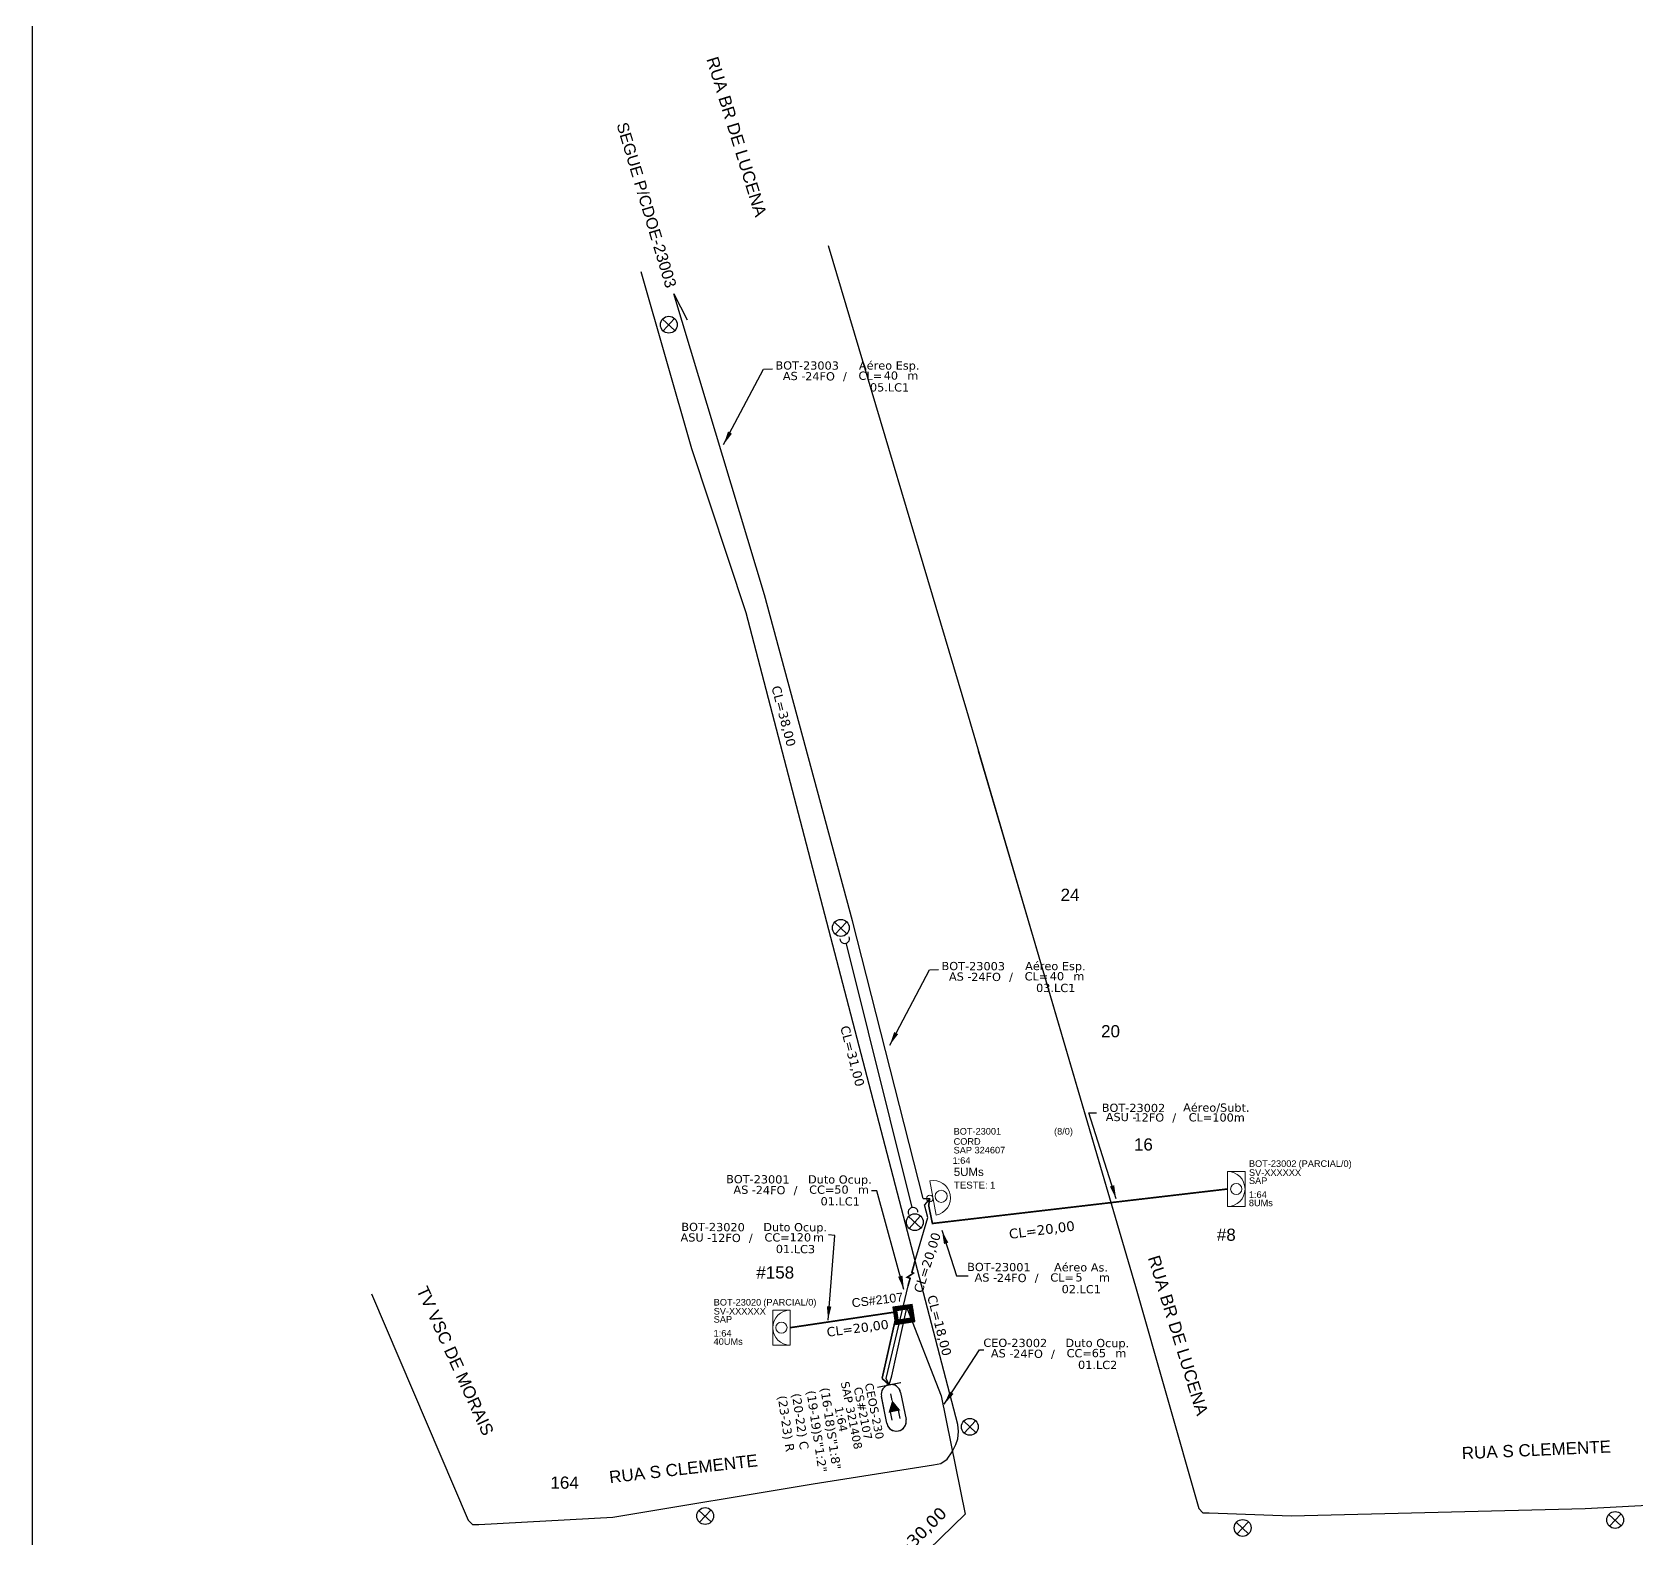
# Model space of a CAD drawing. Header units: metres. Extents: x -553 to 1164, y 1114 to 1708.
# Drawn here: x -553 to -318.8, y 1348.8 to 1568.6 of the extents above; entities that cross this region are included whole.
import ezdxf
from ezdxf.enums import TextEntityAlignment as Align

# ---------------------------------------------------------------- set-up
doc = ezdxf.new("R2010")
doc.units = ezdxf.units.M
for name, color, linetype in [('10.1-Caixas Subterrâneas', 5, 'Continuous'), ('20.4-CEOS', 1, 'Continuous'), ('Ancoragem Fachada', 7, 'Continuous'), ('CAP a instalar', 1, 'Continuous'), ('celulas gpon', 7, 'Continuous'), ('label_cabos', 7, 'Continuous'), ('locais', 7, 'Continuous'), ('Numeração Texto', 34, 'Continuous'), ('QUADRA', 7, 'Continuous'), ('Subida Lateral', 5, 'Continuous')]:
    doc.layers.add(name, color=color, linetype=linetype)
for name, color, linetype, lineweight in [("20.0-LEGENDA DOS CDO'S", 1, 'Continuous', 0), ('20.1-CDO_INTERIOR', 1, 'Continuous', 0), ('20.2-CDO_POSTE', 1, 'Continuous', 5), ('20.6-CORDOALHA_SUPORTE', 7, 'Continuous', 25), ('Segmento Logradouro Texto', 238, 'Continuous', 0)]:
    doc.layers.add(name, color=color, linetype=linetype, lineweight=lineweight)
doc.styles.add('ARIAL', font='arial.ttf')
doc.styles.add('DIGICADE', font='arial.ttf')
doc.styles.add('ROMANS', font='arial.ttf')
doc.styles.add('siredit', font='verdana.ttf')
doc.linetypes.add('FENCELINE1', pattern='A,0.25,-0.1,[133,ltypeshp.shx,S=0.1,R=0,X=-0.1,Y=0],-0.1,1', length=1.45)
doc.dimstyles.new('CC', dxfattribs={"dimtxt": 1, "dimasz": 2, "dimexe": 0.18, "dimexo": 0.0625, "dimgap": 0.09, "dimtad": 0, "dimdec": 0, "dimrnd": 1, "dimzin": 0, "dimdsep": 46, "dimtxsty": 'siredit', "dimblk": 'NONE', "dimcen": 0, "dimse1": 1, "dimse2": 1, "dimsd1": 1, "dimsd2": 1, "dimclrt": 7, "dimadec": 0, "dimazin": 0, "dimtfac": 1, "dimtdec": 0, "dimtofl": 0, "dimtmove": 0, "dimatfit": 3, "dimfxl": 1, "dimtolj": 1, "dimtzin": 0, "dimarcsym": 0})

# ---------------------------------------------------------------- blocks, each defined once
blk = doc.blocks.new('POLE_POLE')
at = {"color": 1}
for p, q in [((-0.0000033, 0.0000125), (0.0000083, 0.0000017)), ((0.0000079, 0.0000128), (-0.0000029, 0.0000013))]:
    blk.add_line(p, q, dxfattribs=at)
blk.add_circle((0.0000026, 0.0000072), 0.00000805, dxfattribs=at)
blk = doc.blocks.new('*U66')
at = {"color": 0}
blk.add_line((2.14, -0.58), (-2.1, -0.68), dxfattribs=at)
for centre, radius in [((0, 0.38), 0.733), ((0.03, -1.03), 0.393)]:
    blk.add_circle(centre, radius, dxfattribs=at)
blk.add_arc((0.02, -0.63), 2.12, 1.3782, 181.3782, dxfattribs=at)
blk = doc.blocks.new('Inst CDOE-8 CAIXA DIST OPT CDOE 48F_8D C_SPL OPTAP')
at = {"layer": "20.0-LEGENDA DOS CDO'S", "color": 0, "style": 'ARIAL'}
for tag, p, height in [('FID', (0.12, 5.25), 0.8), ('CORDOALHA', (0.12, 4.02), 0.8), ('1:XX', (-0.01, 1.7), 0.8), ('SAP', (0.12, 2.96), 0.8), ('UMS', (0.14, 0.22), 1)]:
    blk.add_attdef(tag, p, '', height=height, rotation=0.118, dxfattribs=at)
at = {"layer": "20.0-LEGENDA DOS CDO'S", "color": 0}
for tag, p, style, flags in [('ID_ATIVIDADE', (0.12, 6.47), 'ARIAL', 3), ('FATOR', (7.92, 6.47), 'ARIAL', 1), ('QTDE', (0.23, -0.97), 'DIGICADE', 3)]:
    blk.add_attdef(tag, p, '', height=0.8, rotation=0.118, dxfattribs=dict(at, style=style, flags=flags))
at = {"layer": "20.0-LEGENDA DOS CDO'S", "color": 0, "style": 'ARIAL'}
blk.add_attdef('FIBRAS_UTILIZADAS', text='', height=0.8, rotation=0.118, dxfattribs=at).set_placement((13.48, 5.26), align=Align.CENTER)
blk = doc.blocks.new('Teste  FTTH')
at = {"color": 0, "lineweight": 0, "style": 'ROMANS'}
for tag, p in [('TESTE', (-2.3, -0.29)), ('QTDE', (0.21, -0.29))]:
    blk.add_attdef(tag, p, '', height=0.48, dxfattribs=at)
for tag, p, flags in [('FID', (-2.23, -1.25), 1), ('FATOR', (-2.23, -2.03), 3), ('ID_ATIVIDADE', (-2.23, -2.72), 3)]:
    blk.add_attdef(tag, p, '', height=0.48, dxfattribs=dict(at, flags=flags))
blk = doc.blocks.new('*X12')
at = {"color": 0, "linetype": 'Continuous'}
for p, q in [((-1.25, 0.34099), (-0.49099, 1.1)), ((-1.25, 0.517767), (-0.667767, 1.1)), ((-1.25, 0.694544), (-0.844544, 1.1)), ((-1.25, 0.87132), (-1.02132, 1.1)), ((-1.25, 1.048097), (-1.198097, 1.1)), ((-1.25, 0.164214), (-0.8035, 0.610714)), ((-1.25, -0.012563), (-0.8035, 0.433937)), ((-1.25, -0.18934), (-0.8035, 0.25716)), ((-1.25, -0.366117), (-0.8035, 0.080383)), ((-0.789214, 0.625), (-0.314214, 1.1)), ((-0.612437, 0.625), (-0.137437, 1.1)), ((-0.43566, 0.625), (0.03934, 1.1)), ((-0.258883, 0.625), (0.216117, 1.1)), ((-0.082107, 0.625), (0.392893, 1.1)), ((0.09467, 0.625), (0.56967, 1.1)), ((0.271447, 0.625), (0.746447, 1.1)), ((0.448223, 0.625), (0.923223, 1.1)), ((0.625, 0.625), (1.1, 1.1)), ((0.801777, 0.625), (1.25, 1.073223)), ((0.8035, 0.449947), (1.25, 0.896447)), ((0.8035, 0.27317), (1.25, 0.71967)), ((0.8035, 0.096393), (1.25, 0.542893)), ((0.8035, -0.080383), (1.25, 0.366117)), ((0.8035, -0.25716), (1.25, 0.18934)), ((0.8035, -0.433937), (1.25, 0.012563)), ((-1.25, -0.542893), (-0.8035, -0.096393)), ((-1.25, -0.71967), (-0.8035, -0.27317)), ((-1.25, -0.896447), (-0.8035, -0.449947)), ((-1.25, -1.073223), (-0.801777, -0.625)), ((-1.1, -1.1), (-0.625, -0.625)), ((-0.923223, -1.1), (-0.448223, -0.625)), ((-0.746447, -1.1), (-0.271447, -0.625)), ((-0.56967, -1.1), (-0.09467, -0.625)), ((-0.392893, -1.1), (0.082107, -0.625)), ((-0.216117, -1.1), (0.258883, -0.625)), ((-0.03934, -1.1), (0.43566, -0.625)), ((0.137437, -1.1), (0.612437, -0.625)), ((0.314214, -1.1), (0.789214, -0.625)), ((0.49099, -1.1), (1.25, -0.34099)), ((0.667767, -1.1), (1.25, -0.517767)), ((0.8035, -0.610714), (1.25, -0.164214)), ((0.844544, -1.1), (1.25, -0.694544)), ((1.02132, -1.1), (1.25, -0.87132)), ((1.198097, -1.1), (1.25, -1.048097))]:
    blk.add_line(p, q, dxfattribs=at)
blk = doc.blocks.new('MANHOLE_MQ')
at = {"color": 0, "linetype": 'Continuous'}
for p, q in [((0.0000062, 0.0000057), (-0.0000063, 0.0000057)), ((-0.0000063, 0.0000057), (-0.0000063, -0.0000053)), ((-0.000004, 0.0000033), (0.000004, 0.0000033)), ((-0.000004, -0.0000029), (-0.000004, 0.0000033)), ((0.000004, 0.0000033), (0.000004, -0.0000029)), ((0.0000062, -0.0000053), (0.0000062, 0.0000057)), ((-0.0000063, -0.0000053), (0.0000062, -0.0000053)), ((0.000004, -0.0000029), (-0.000004, -0.0000029)), ((0.000004, -0.0000029), (0.000004, -0.0000029))]:
    blk.add_line(p, q, dxfattribs=at)
at = {"color": 0, "linetype": 'Continuous', "xscale": 5e-06, "yscale": 5e-06, "zscale": 1e-05}
blk.add_blockref('*X12', (0, 0.0000002), dxfattribs=at)
blk = doc.blocks.new('*U57')
at = {"layer": '20.4-CEOS'}
for p, q in [((-4.54, 1.19), (-1.19, 1.19)), ((-1.19, -1.19), (-4.54, -1.19))]:
    blk.add_line(p, q, dxfattribs=at)
for points in [[(-5.73, -1.43), (-5.73, 1.44)], [(-3.79, 0), (-4.59, 0)], [(-2.47, 0.48), (-1.45, 0.48)], [(-2.47, -0.52), (-1.45, -0.52)]]:
    blk.add_lwpolyline(points, dxfattribs=at)
blk.add_lwpolyline([(-3.79, 0, 0, 1.47, 0), (-2.41, 0, 1.47, 1.47, 0)], format="xyseb", dxfattribs=at)
for centre, start, end in [((-4.54, 0), 90, 270), ((-1.19, 0), 270, 90)]:
    blk.add_arc(centre, 1.19, start, end, dxfattribs=at)
at = {"layer": '20.4-CEOS', "color": 7, "style": 'siredit'}
for tag, p in [('LOCAL', (-2.86, 4.24)), ('FID', (-2.86, 5.6)), ('SAP', (-2.81, 2.77)), ('RACIO_SPLITAGEM', (-2.86, -1.88))]:
    blk.add_attdef(tag, text='', height=1.01, dxfattribs=at).set_placement(p, align=Align.TOP_CENTER)
for tag, flags, p in [('ID_ATIVIDADE', 3, (-2.86, -3.58)), ('FATOR', 1, (-2.86, -4.89))]:
    blk.add_attdef(tag, text='', height=1.01, dxfattribs=dict(at, flags=flags)).set_placement(p, align=Align.TOP_CENTER)
at = {"layer": '20.4-CEOS', "color": 7, "style": 'siredit', "flags": 3}
blk.add_attdef('QTDE', (-4.97, -7.12), '', height=1.01, dxfattribs=at)
blk = doc.blocks.new('CDOI_CT_ESQ')
at = {"layer": '20.1-CDO_INTERIOR', "color": 8, "lineweight": 18}
blk.add_lwpolyline([(-2.12, -2.13), (-2.12, 2.12), (0, 2.12), (0.01, -2.13)], close=True, dxfattribs=at)
blk.add_circle((-1.06, 0), 0.68, dxfattribs=at)
blk.add_arc((0.01, 0), 2.13, 90.0276, 270.0276, dxfattribs=at)
at = {"layer": "20.0-LEGENDA DOS CDO'S", "color": 8, "style": 'ARIAL'}
for tag, p in [('CDO_N', (-9.3, 2.69)), ('SURVEY', (-9.3, 1.6)), ('SAP', (-9.3, 0.61)), ('1:XX', (-9.31, -1.08)), ('UMS', (-9.31, -2.09))]:
    blk.add_attdef(tag, p, '', height=0.8, rotation=359.9724, dxfattribs=at)
blk.add_attdef('FIBRAS_UTILIZADAS', text='', height=0.8, rotation=359.9724, dxfattribs=at).set_placement((-1.59, 2.69), align=Align.CENTER)
blk = doc.blocks.new('CDOI_CT_DRT')
at = {"layer": '20.1-CDO_INTERIOR', "color": 8, "lineweight": 18}
blk.add_lwpolyline([(2.13, -2.13), (2.13, 2.12), (0, 2.12), (0, -2.13)], close=True, dxfattribs=at)
blk.add_circle((1.06, 0), 0.68, dxfattribs=at)
blk.add_arc((0, 0), 2.13, 269.9724, 89.9724, dxfattribs=at)
at = {"layer": "20.0-LEGENDA DOS CDO'S", "color": 8, "style": 'ARIAL'}
for tag, p in [('SURVEY', (2.61, 1.6)), ('CDO_N', (2.61, 2.69)), ('SAP', (2.61, 0.61)), ('1:XX', (2.6, -1.08)), ('UMS', (2.6, -2.09))]:
    blk.add_attdef(tag, p, '', height=0.8, rotation=359.9724, dxfattribs=at)
blk.add_attdef('FIBRAS_UTILIZADAS', text='', height=0.8, rotation=359.9724, dxfattribs=at).set_placement((10.32, 2.69), align=Align.CENTER)
blk = doc.blocks.new('_None')
blk = doc.blocks.new('LEGENDA DOS CABOS')
at = {"layer": 'label_cabos', "color": 0, "style": 'siredit'}
for tag, p in [('ID', (4.24, 1.63)), ('XX', (14.31, 1.67)), ('TIPO_CABO', (2.74, 0.52)), ('CABO', (6.16, 0.47)), ('/', (9.19, 0.47)), ('METROS', (14.36, 0.47))]:
    blk.add_attdef(tag, text='', height=1, rotation=359.69, dxfattribs=at).set_placement(p, align=Align.MIDDLE_CENTER)
blk = doc.blocks.new('Inst CB ESP CFOA-SM-AS-80-TS-24')
at = {"layer": 'label_cabos', "color": 0, "style": 'siredit'}
for tag, flags, p in [('ID_ATIVIDADE', 3, (1.31, 2.67)), ('FATOR', 1, (11.56, 2.55))]:
    blk.add_attdef(tag, text='', height=1, rotation=359.69, dxfattribs=dict(at, flags=flags)).set_placement(p, align=Align.MIDDLE_CENTER)
for tag, p in [('TIPO_CABO', (1.76, 0)), ('DESTINO_CABO', (3.13, 1.26)), ('CABO', (4.69, -0.05)), ('/', (7.71, -0.05)), ('LANCE', (10.81, 0)), ('TIPO_CABO', (13.11, 1.24)), ('UND', (15.96, 0)), ('FID', (13.15, -1.41))]:
    blk.add_attdef(tag, text='', height=1, rotation=359.69, dxfattribs=at).set_placement(p, align=Align.MIDDLE_CENTER)
blk.add_attdef('QTDE', (12.43, -0.47), '', height=1, rotation=359.69, dxfattribs=at)
blk = doc.blocks.new('Inst CB DT OCUP CFOA-SM-AS-80-TS-24')
at = {"layer": 'label_cabos', "color": 0, "style": 'siredit'}
for tag, flags, p in [('ID_ATIVIDADE', 3, (1.31, 2.67)), ('FATOR', 1, (11.56, 2.55))]:
    blk.add_attdef(tag, text='', height=1, rotation=359.69, dxfattribs=dict(at, flags=flags)).set_placement(p, align=Align.MIDDLE_CENTER)
for tag, p in [('TIPO_CABO', (1.76, 0)), ('DESTINO_CABO', (3.13, 1.26)), ('CABO', (4.69, -0.05)), ('/', (7.71, -0.05)), ('LANCE', (10.91, 0)), ('TIPO_CABO', (13.11, 1.24)), ('UND', (15.96, 0)), ('FID', (13.15, -1.41))]:
    blk.add_attdef(tag, text='', height=1, rotation=359.69, dxfattribs=at).set_placement(p, align=Align.MIDDLE_CENTER)
blk.add_attdef('QTDE', (12.43, -0.47), '', height=1, rotation=359.69, dxfattribs=at)
blk = doc.blocks.new('Inst CB DT OCUP CFOA-SM-ASU-120-S-12')
at = {"layer": 'label_cabos', "color": 0, "style": 'siredit'}
for tag, flags, p in [('ID_ATIVIDADE', 3, (1.31, 2.67)), ('FATOR', 1, (11.56, 2.55))]:
    blk.add_attdef(tag, text='', height=1, rotation=359.69, dxfattribs=dict(at, flags=flags)).set_placement(p, align=Align.MIDDLE_CENTER)
for tag, p in [('TIPO_CABO', (1.26, 0)), ('DESTINO_CABO', (3.13, 1.26)), ('CABO', (4.69, -0.05)), ('/', (7.71, -0.05)), ('LANCE', (10.91, 0)), ('TIPO_CABO', (13.11, 1.24)), ('UND', (15.96, 0)), ('FID', (13.15, -1.41))]:
    blk.add_attdef(tag, text='', height=1, rotation=359.69, dxfattribs=at).set_placement(p, align=Align.MIDDLE_CENTER)
blk.add_attdef('QTDE', (12.43, -0.47), '', height=1, rotation=359.69, dxfattribs=at)
blk = doc.blocks.new('Inst CB AS CFOA-SM-AS-80-TS-24')
at = {"layer": 'label_cabos', "color": 0, "style": 'siredit'}
for tag, flags, p in [('ID_ATIVIDADE', 3, (1.31, 2.67)), ('FATOR', 1, (11.56, 2.55))]:
    blk.add_attdef(tag, text='', height=1, rotation=359.69, dxfattribs=dict(at, flags=flags)).set_placement(p, align=Align.MIDDLE_CENTER)
for tag, p in [('TIPO_CABO', (1.76, 0)), ('DESTINO_CABO', (3.13, 1.26)), ('CABO', (4.69, -0.05)), ('/', (7.71, -0.05)), ('LANCE', (10.81, 0)), ('TIPO_CABO', (13.11, 1.24)), ('UND', (15.96, 0)), ('FID', (13.15, -1.41))]:
    blk.add_attdef(tag, text='', height=1, rotation=359.69, dxfattribs=at).set_placement(p, align=Align.MIDDLE_CENTER)
blk.add_attdef('QTDE', (12.43, -0.47), '', height=1, rotation=359.69, dxfattribs=at)
blk = doc.blocks.new('*U30')
at = {"layer": '20.4-CEOS', "color": 7, "style": 'siredit'}
for tag, p in [('FIBRAS_SPLITTER', (0, 0)), ('FIBRAS_TOP_C', (0, -4.13)), ('RESERVA_FINAIS', (0, -5.46))]:
    blk.add_attdef(tag, p, '', height=1.01, dxfattribs=at)
for tag, p, flags in [('ID_ATIVIDADE', (0, -6.77), 3), ('FATOR', (0, -8.09), 1), ('QTDE', (0, -9.4), 1), ('FID', (0, -10.71), 1)]:
    blk.add_attdef(tag, p, '', height=1.01, dxfattribs=dict(at, flags=flags))

msp = doc.modelspace()

# ---------------------------------------------------------------- linework, layer by layer
at = {"color": 7}
msp.add_lwpolyline([(-552.97, 1114.37), (288.03, 1114.37), (288.03, 1708.37), (-552.97, 1708.37)], close=True, dxfattribs=at)
msp.add_lwpolyline([(-459.34, 1530.41), (-457.42, 1526.59)], dxfattribs=at)
at = {"layer": '20.4-CEOS', "color": 7}
for p, q in [((-426.26, 1370.12), (-425.47, 1366.19)), ((-426.26, 1370.12), (-425.47, 1366.19)), ((-426.26, 1370.12), (-425.47, 1366.19)), ((-428.27, 1365.62), (-429.06, 1369.55)), ((-428.27, 1365.62), (-429.06, 1369.55)), ((-428.27, 1365.62), (-429.06, 1369.55))]:
    msp.add_line(p, q, dxfattribs=at)
for points in [[(-429.63, 1370.9), (-426.25, 1371.58)], [(-429.63, 1370.9), (-426.25, 1371.58)], [(-429.63, 1370.9), (-426.25, 1371.58)], [(-427.48, 1368.96), (-427.67, 1369.9)], [(-427.48, 1368.96), (-427.67, 1369.9)], [(-427.48, 1368.96), (-427.67, 1369.9)], [(-426.61, 1367.52), (-426.37, 1366.32)], [(-426.61, 1367.52), (-426.37, 1366.32)], [(-426.61, 1367.52), (-426.37, 1366.32)], [(-427.78, 1367.28), (-427.54, 1366.09)], [(-427.78, 1367.28), (-427.54, 1366.09)], [(-427.78, 1367.28), (-427.54, 1366.09)]]:
    msp.add_lwpolyline(points, dxfattribs=at)
msp.add_lwpolyline([(-427.48, 1368.96, 0, 1.77, 0), (-427.16, 1367.33, 1.77, 1.77, 0)], format="xyseb", dxfattribs=at)
msp.add_lwpolyline([(-427.48, 1368.96, 0, 1.77, 0), (-427.16, 1367.33, 1.77, 1.77, 0)], format="xyseb", dxfattribs=at)
msp.add_lwpolyline([(-427.48, 1368.96, 0, 1.77, 0), (-427.16, 1367.33, 1.77, 1.77, 0)], format="xyseb", dxfattribs=at)
for centre, start, end in [((-427.66, 1369.84), 11.3869, 191.3869), ((-427.66, 1369.84), 11.3869, 191.3869), ((-427.66, 1369.84), 11.3869, 191.3869), ((-426.87, 1365.9), 191.3869, 11.3869), ((-426.87, 1365.9), 191.3869, 11.3869), ((-426.87, 1365.9), 191.3869, 11.3869)]:
    msp.add_arc(centre, 1.43, start, end, dxfattribs=at)
at = {"layer": '20.6-CORDOALHA_SUPORTE'}
msp.add_line((-434.22, 1435.59), (-424.61, 1397.09), dxfattribs=at)
for centre, major_axis, start_param, end_param in [((-434.4, 1436.34), (0.5, 0.5), 2.428473, 5.892072), ((-424.44, 1396.4), (0.504, 0.504), 5.535296, 9.090777)]:
    msp.add_ellipse(centre, major_axis=major_axis, ratio=1, start_param=start_param, end_param=end_param, dxfattribs=at)
at = {"layer": 'CAP a instalar', "color": 7, "linetype": 'FENCELINE1', "ltscale": 5}
for p, q in [((-446.13, 1486.47), (-459.34, 1530.41)), ((-433.27, 1438.92), (-446.13, 1486.47)), ((-422.99, 1398.42), (-433.27, 1438.92)), ((-422.99, 1398.42), (-422, 1398.42)), ((-422, 1398.42), (-422.76, 1397.51)), ((-424.27, 1388.88), (-422.28, 1395.64)), ((-422.28, 1395.64), (-422.76, 1397.51))]:
    msp.add_line(p, q, dxfattribs=at)
at = {"layer": 'CAP a instalar', "color": 7, "ltscale": 5}
for p, q in [((-428.39, 1372.17), (-425.18, 1385.67)), ((-427.53, 1372.54), (-425.33, 1382.48)), ((-425.33, 1382.48), (-420.34, 1369.62)), ((-427.94, 1371.24), (-428.39, 1372.17)), ((-427.94, 1371.24), (-427.53, 1372.54)), ((-420.34, 1369.62), (-416.84, 1352.38)), ((-416.84, 1352.38), (-438.59, 1331.25))]:
    msp.add_line(p, q, dxfattribs=at)
at = {"layer": 'CAP a instalar', "ltscale": 5}
msp.add_line((-425.33, 1382.48), (-425.33, 1382.48), dxfattribs=at)
at = {"layer": 'CAP a instalar', "color": 8, "linetype": 'FENCELINE1', "ltscale": 5, "const_width": 0.24}
for points in [[(-422.17, 1397.42), (-421.62, 1394.77), (-378.57, 1399.8)], [(-422, 1398.42), (-422.17, 1397.42), (-421.62, 1394.77)]]:
    msp.add_lwpolyline(points, dxfattribs=at)
at = {"layer": 'CAP a instalar', "color": 8, "ltscale": 5, "const_width": 0.24}
for points in [[(-426.77, 1381.89), (-442.37, 1379.57)], [(-428.96, 1372.16), (-426.77, 1381.89)], [(-427.94, 1371.24), (-428.96, 1372.16)]]:
    msp.add_lwpolyline(points, dxfattribs=at)
at = {"layer": 'QUADRA', "color": 3}
for points in [[(-436.81, 1537.46), (-416.67, 1469.68), (-391.97, 1385.59), (-382.77, 1353.18), (-382.19, 1352.55), (-381.23, 1352.55), (-369.28, 1352.13), (-326.37, 1353.18), (-227.61, 1358.48), (-226.09, 1358.48), (-225.26, 1358.9), (-224.66, 1359.54), (-224.48, 1360.38)], [(-503.46, 1384.53), (-489.33, 1351.49), (-488.72, 1350.85), (-487.8, 1350.85), (-468.23, 1351.91), (-439, 1356.78), (-421.45, 1359.54), (-420.39, 1359.75), (-419.48, 1360.38), (-418.74, 1361.45), (-418.18, 1362.5), (-417.89, 1363.35), (-417.82, 1364.41), (-417.93, 1365.46), (-448.79, 1483.86), (-456.73, 1507.79), (-464.12, 1533.63)]]:
    msp.add_lwpolyline(points, dxfattribs=at)
at = {"layer": 'QUADRA'}
for points in [[(-414.92, 1463.72), (-406.19, 1434.01)], [(-404.34, 1427.69), (-391.97, 1385.59), (-382.77, 1353.18), (-382.19, 1352.55), (-381.23, 1352.55), (-369.28, 1352.13), (-326.37, 1353.18), (-227.61, 1358.48), (-226.09, 1358.48), (-225.26, 1358.9), (-224.66, 1359.54), (-224.48, 1360.38)]]:
    msp.add_lwpolyline(points, dxfattribs=at)
at = {"layer": 'Subida Lateral', "color": 5, "const_width": 0.24}
msp.add_lwpolyline([(-425.18, 1385.67), (-424.87, 1386.77), (-425.29, 1386.92), (-424.39, 1387.53), (-424.61, 1387.66), (-424.27, 1388.88)], dxfattribs=at)

# ---------------------------------------------------------------- block references
at = {"layer": '10.1-Caixas Subterrâneas', "color": 30, "xscale": 229527.4222264264, "yscale": 229527.4222264275, "zscale": 229527.4222264265, "rotation": 188.4203715481282}
msp.add_blockref('MANHOLE_MQ', (-425.81, 1381.55), dxfattribs=at)
at = {"layer": "20.0-LEGENDA DOS CDO'S", "color": 7, "lineweight": 0, "xscale": 1.2, "yscale": 1.2, "zscale": 1.2}
msp.add_blockref('Inst CDOE-8 CAIXA DIST OPT CDOE 48F_8D C_SPL OPTAP', (-418.67, 1401.43), dxfattribs=at).add_auto_attribs({'FID': 'BOT-23001', 'CORDOALHA': 'CORD', 'SAP': 'SAP 324607', '1:XX': '1:64', 'UMS': '5UMs', 'FIBRAS_UTILIZADAS': '(8/0)'})
at = {"layer": "20.0-LEGENDA DOS CDO'S", "color": 7, "lineweight": 0, "xscale": 2.100599999958962, "yscale": 2.100599998980761, "zscale": 2.1006, "rotation": 3.127576981831233e-05}
msp.add_blockref('Teste  FTTH', (-413.65, 1400.47), dxfattribs=at).add_auto_attribs({'TESTE': 'TESTE:', 'QTDE': '1'})
at = {"layer": '20.1-CDO_INTERIOR', "xscale": 1.2, "yscale": 1.2, "zscale": 1.2}
for name, p, values in [('CDOI_CT_DRT', (-378.57, 1399.8), {'CDO_N': 'BOT-23002', 'FIBRAS_UTILIZADAS': '          (PARCIAL/0)', 'SURVEY': 'SV-XXXXXX', 'SAP': 'SAP', '1:XX': '1:64', 'UMS': '8UMs'}), ('CDOI_CT_ESQ', (-442.37, 1379.57), {'CDO_N': 'BOT-23020', 'FIBRAS_UTILIZADAS': '          (PARCIAL/0)', 'SURVEY': 'SV-XXXXXX', 'SAP': 'SAP', '1:XX': '1:64', 'UMS': '40UMs'})]:
    msp.add_blockref(name, p, dxfattribs=at).add_auto_attribs(values)
at = {"layer": '20.2-CDO_POSTE', "color": 7, "xscale": -1.2, "yscale": 1.2, "zscale": 1.2, "rotation": 282.0018424984871}
msp.add_blockref('*U66', (-420.79, 1398.64), dxfattribs=at)
at = {"layer": '20.4-CEOS', "color": 0, "lineweight": 0}
ref = msp.add_blockref('*U30', (-437.97, 1370.74), dxfattribs=dict(at, xscale=1.273450221413062, yscale=1.273450221866369, zscale=1.273450222050405, rotation=278.4045208480426))
ref.add_attrib('FIBRAS_SPLITTER', '(16-18)S"1:8"', (-437.97, 1370.74), dxfattribs={"color": 7, "height": 1.2858, "rotation": 278.4045, "style": 'siredit'})
ref.add_attrib('FIBRAS_TOP_C', '(20-22) C', (-442.13, 1369.91), dxfattribs={"color": 7, "height": 1.286, "rotation": 278.4045, "style": 'siredit'})
ref.add_attrib('RESERVA_FINAIS', '(23-23) R', (-444.2, 1369.58), dxfattribs={"color": 7, "height": 1.286, "rotation": 278.4045, "style": 'siredit'})
ref = msp.add_blockref('*U30', (-440, 1370.32), dxfattribs=dict(at, xscale=1.273450221413062, yscale=1.273450221866369, zscale=1.273450222050405, rotation=278.4045208480426))
ref.add_attrib('FIBRAS_SPLITTER', '(19-19)S"1:2"', (-440, 1370.32), dxfattribs={"color": 7, "height": 1.2858, "rotation": 278.4045, "style": 'siredit'})
at = {"layer": '20.4-CEOS', "color": 7, "lineweight": 0}
ref = msp.add_blockref('*U57', (-426.59, 1364.5), dxfattribs=dict(at, xscale=1.2, yscale=1.2, zscale=1.2, rotation=281.3869407246797))
ref.add_attrib('FID', 'CEOS-230', dxfattribs={"color": 7, "height": 1.212, "rotation": 281.3869, "style": 'siredit'}).set_placement((-429.48, 1367.52), align=Align.TOP_CENTER)
ref.add_attrib('LOCAL', 'CS#2107', dxfattribs={"color": 7, "height": 1.212, "rotation": 281.3869, "style": 'siredit'}).set_placement((-431.14, 1367.18), align=Align.TOP_CENTER)
ref.add_attrib('SAP', 'SAP 321408', dxfattribs={"color": 7, "height": 1.212, "rotation": 281.3869, "style": 'siredit'}).set_placement((-432.81, 1366.9), align=Align.TOP_CENTER)
ref.add_attrib('RACIO_SPLITAGEM', '1:64', dxfattribs={"color": 7, "height": 1.212, "rotation": 281.3869, "style": 'siredit'}).set_placement((-434.34, 1366.34), align=Align.TOP_CENTER)
at = {"layer": 'label_cabos'}
ref = msp.add_blockref('Inst CB ESP CFOA-SM-AS-80-TS-24', (-443.65, 1518.42), dxfattribs=dict(at, xscale=1.2, yscale=1.2, zscale=1.2, rotation=0.1315642866257184))
ref.add_attrib('DESTINO_CABO', 'BOT-23003', dxfattribs={"color": 0, "height": 1.2, "rotation": 359.8216, "style": 'siredit'}).set_placement((-439.89, 1519.95), align=Align.MIDDLE_CENTER)
ref.add_attrib('TIPO_CABO', 'Aéreo Esp.', dxfattribs={"color": 0, "height": 1.2, "rotation": 359.8216, "style": 'siredit'}).set_placement((-427.92, 1519.95), align=Align.MIDDLE_CENTER)
ref.add_attrib('CABO', '24FO', dxfattribs={"color": 0, "height": 1.2, "rotation": 359.8216, "style": 'siredit'}).set_placement((-438.02, 1518.37), align=Align.MIDDLE_CENTER)
ref.add_attrib('/', '/', dxfattribs={"color": 0, "height": 1.2, "rotation": 359.8216, "style": 'siredit'}).set_placement((-434.39, 1518.38), align=Align.MIDDLE_CENTER)
ref.add_attrib('TIPO_CABO', 'AS - ', dxfattribs={"color": 0, "height": 1.2, "rotation": 359.8216, "style": 'siredit'}).set_placement((-441.53, 1518.42), align=Align.MIDDLE_CENTER)
ref.add_attrib('FID', '05.LC1', dxfattribs={"color": 0, "height": 1.2, "rotation": 359.8216, "style": 'siredit'}).set_placement((-427.87, 1516.76), align=Align.MIDDLE_CENTER)
ref.add_attrib('LANCE', 'CL=', dxfattribs={"color": 0, "height": 1.2, "rotation": 359.8216, "style": 'siredit'}).set_placement((-430.68, 1518.46), align=Align.MIDDLE_CENTER)
ref.add_attrib('QTDE', '40', (-428.73, 1517.89), dxfattribs={"color": 0, "height": 1.2, "rotation": 359.8216, "style": 'siredit'})
ref.add_attrib('UND', 'm', dxfattribs={"color": 0, "height": 1.2, "rotation": 359.8216, "style": 'siredit'}).set_placement((-424.49, 1518.47), align=Align.MIDDLE_CENTER)
ref = msp.add_blockref('Inst CB ESP CFOA-SM-AS-80-TS-24', (-419.41, 1430.8), dxfattribs=dict(at, xscale=1.2, yscale=1.2, zscale=1.2, rotation=0.1315642866257184))
ref.add_attrib('DESTINO_CABO', 'BOT-23003', dxfattribs={"color": 0, "height": 1.2, "rotation": 359.8216, "style": 'siredit'}).set_placement((-415.66, 1432.32), align=Align.MIDDLE_CENTER)
ref.add_attrib('TIPO_CABO', 'Aéreo Esp.', dxfattribs={"color": 0, "height": 1.2, "rotation": 359.8216, "style": 'siredit'}).set_placement((-403.68, 1432.33), align=Align.MIDDLE_CENTER)
ref.add_attrib('CABO', '24FO', dxfattribs={"color": 0, "height": 1.2, "rotation": 359.8216, "style": 'siredit'}).set_placement((-413.79, 1430.75), align=Align.MIDDLE_CENTER)
ref.add_attrib('/', '/', dxfattribs={"color": 0, "height": 1.2, "rotation": 359.8216, "style": 'siredit'}).set_placement((-410.15, 1430.76), align=Align.MIDDLE_CENTER)
ref.add_attrib('TIPO_CABO', 'AS - ', dxfattribs={"color": 0, "height": 1.2, "rotation": 359.8216, "style": 'siredit'}).set_placement((-417.3, 1430.8), align=Align.MIDDLE_CENTER)
ref.add_attrib('FID', '03.LC1', dxfattribs={"color": 0, "height": 1.2, "rotation": 359.8216, "style": 'siredit'}).set_placement((-403.63, 1429.14), align=Align.MIDDLE_CENTER)
ref.add_attrib('LANCE', 'CL=', dxfattribs={"color": 0, "height": 1.2, "rotation": 359.8216, "style": 'siredit'}).set_placement((-406.44, 1430.83), align=Align.MIDDLE_CENTER)
ref.add_attrib('QTDE', '40', (-404.5, 1430.26), dxfattribs={"color": 0, "height": 1.2, "rotation": 359.8216, "style": 'siredit'})
ref.add_attrib('UND', 'm', dxfattribs={"color": 0, "height": 1.2, "rotation": 359.8216, "style": 'siredit'}).set_placement((-400.25, 1430.84), align=Align.MIDDLE_CENTER)
at = {"layer": 'label_cabos', "color": 0, "lineweight": 0, "xscale": 1.2, "yscale": 1.2, "zscale": 1.2}
msp.add_blockref('LEGENDA DOS CABOS', (-397.37, 1409.68), dxfattribs=at).add_auto_attribs({'ID': 'BOT-23002', 'CABO': '12FO', 'METROS': 'CL=100m', 'XX': 'Aéreo/Subt.', '/': '/', 'TIPO_CABO': 'ASU -'})
at = {"layer": 'label_cabos', "color": 0, "lineweight": 0}
ref = msp.add_blockref('Inst CB DT OCUP CFOA-SM-AS-80-TS-24', (-450.85, 1399.7), dxfattribs=dict(at, xscale=1.2, yscale=1.2, zscale=1.2))
ref.add_attrib('DESTINO_CABO', 'BOT-23001', dxfattribs={"color": 0, "height": 1.2, "rotation": 359.69, "style": 'siredit'}).set_placement((-447.09, 1401.22), align=Align.MIDDLE_CENTER)
ref.add_attrib('CABO', '24FO', dxfattribs={"color": 0, "height": 1.2, "rotation": 359.69, "style": 'siredit'}).set_placement((-445.23, 1399.64), align=Align.MIDDLE_CENTER)
ref.add_attrib('TIPO_CABO', 'Duto Ocup.', dxfattribs={"color": 0, "height": 1.2, "rotation": 359.69, "style": 'siredit'}).set_placement((-435.12, 1401.19), align=Align.MIDDLE_CENTER)
ref.add_attrib('/', '/', dxfattribs={"color": 0, "height": 1.2, "rotation": 359.69, "style": 'siredit'}).set_placement((-441.59, 1399.64), align=Align.MIDDLE_CENTER)
ref.add_attrib('TIPO_CABO', 'AS - ', dxfattribs={"color": 0, "height": 1.2, "rotation": 359.69, "style": 'siredit'}).set_placement((-448.74, 1399.7), align=Align.MIDDLE_CENTER)
ref.add_attrib('FID', '01.LC1', dxfattribs={"color": 0, "height": 1.2, "rotation": 359.69, "style": 'siredit'}).set_placement((-435.07, 1398), align=Align.MIDDLE_CENTER)
ref.add_attrib('LANCE', 'CC=', dxfattribs={"color": 0, "height": 1.2, "rotation": 359.69, "style": 'siredit'}).set_placement((-437.76, 1399.7), align=Align.MIDDLE_CENTER)
ref.add_attrib('QTDE', '50', (-435.94, 1399.13), dxfattribs={"color": 0, "height": 1.2, "rotation": 359.69, "style": 'siredit'})
ref.add_attrib('UND', 'm', dxfattribs={"color": 0, "height": 1.2, "rotation": 359.69, "style": 'siredit'}).set_placement((-431.69, 1399.7), align=Align.MIDDLE_CENTER)
ref = msp.add_blockref('Inst CB DT OCUP CFOA-SM-ASU-120-S-12', (-457.37, 1392.73), dxfattribs=dict(at, xscale=1.2, yscale=1.2, zscale=1.2))
ref.add_attrib('DESTINO_CABO', 'BOT-23020', dxfattribs={"color": 0, "height": 1.2, "rotation": 359.69, "style": 'siredit'}).set_placement((-453.62, 1394.25), align=Align.MIDDLE_CENTER)
ref.add_attrib('CABO', '12FO', dxfattribs={"color": 0, "height": 1.2, "rotation": 359.69, "style": 'siredit'}).set_placement((-451.75, 1392.67), align=Align.MIDDLE_CENTER)
ref.add_attrib('TIPO_CABO', 'Duto Ocup.', dxfattribs={"color": 0, "height": 1.2, "rotation": 359.69, "style": 'siredit'}).set_placement((-441.64, 1394.23), align=Align.MIDDLE_CENTER)
ref.add_attrib('/', '/', dxfattribs={"color": 0, "height": 1.2, "rotation": 359.69, "style": 'siredit'}).set_placement((-448.12, 1392.67), align=Align.MIDDLE_CENTER)
ref.add_attrib('TIPO_CABO', 'ASU - ', dxfattribs={"color": 0, "height": 1.2, "rotation": 359.69, "style": 'siredit'}).set_placement((-455.86, 1392.73), align=Align.MIDDLE_CENTER)
ref.add_attrib('FID', '01.LC3', dxfattribs={"color": 0, "height": 1.2, "rotation": 359.69, "style": 'siredit'}).set_placement((-441.6, 1391.04), align=Align.MIDDLE_CENTER)
ref.add_attrib('LANCE', 'CC=', dxfattribs={"color": 0, "height": 1.2, "rotation": 359.69, "style": 'siredit'}).set_placement((-444.28, 1392.74), align=Align.MIDDLE_CENTER)
ref.add_attrib('QTDE', '120', (-442.46, 1392.16), dxfattribs={"color": 0, "height": 1.2, "rotation": 359.69, "style": 'siredit'})
ref.add_attrib('UND', 'm', dxfattribs={"color": 0, "height": 1.2, "rotation": 359.69, "style": 'siredit'}).set_placement((-438.22, 1392.74), align=Align.MIDDLE_CENTER)
at = {"layer": 'label_cabos'}
ref = msp.add_blockref('Inst CB AS CFOA-SM-AS-80-TS-24', (-415.67, 1386.89), dxfattribs=dict(at, xscale=1.2, yscale=1.2, zscale=1.2))
ref.add_attrib('DESTINO_CABO', 'BOT-23001', dxfattribs={"color": 0, "height": 1.2, "rotation": 359.69, "style": 'siredit'}).set_placement((-411.92, 1388.41), align=Align.MIDDLE_CENTER)
ref.add_attrib('TIPO_CABO', 'Aéreo As.', dxfattribs={"color": 0, "height": 1.2, "rotation": 359.69, "style": 'siredit'}).set_placement((-399.94, 1388.38), align=Align.MIDDLE_CENTER)
ref.add_attrib('CABO', '24FO', dxfattribs={"color": 0, "height": 1.2, "rotation": 359.69, "style": 'siredit'}).set_placement((-410.05, 1386.83), align=Align.MIDDLE_CENTER)
ref.add_attrib('/', '/', dxfattribs={"color": 0, "height": 1.2, "rotation": 359.69, "style": 'siredit'}).set_placement((-406.42, 1386.83), align=Align.MIDDLE_CENTER)
ref.add_attrib('TIPO_CABO', 'AS - ', dxfattribs={"color": 0, "height": 1.2, "rotation": 359.69, "style": 'siredit'}).set_placement((-413.56, 1386.89), align=Align.MIDDLE_CENTER)
ref.add_attrib('FID', '02.LC1', dxfattribs={"color": 0, "height": 1.2, "rotation": 359.69, "style": 'siredit'}).set_placement((-399.9, 1385.19), align=Align.MIDDLE_CENTER)
ref.add_attrib('LANCE', 'CL=', dxfattribs={"color": 0, "height": 1.2, "rotation": 359.69, "style": 'siredit'}).set_placement((-402.7, 1386.89), align=Align.MIDDLE_CENTER)
ref.add_attrib('QTDE', '5', (-400.76, 1386.32), dxfattribs={"color": 0, "height": 1.2, "rotation": 359.69, "style": 'siredit'})
ref.add_attrib('UND', 'm', dxfattribs={"color": 0, "height": 1.2, "rotation": 359.69, "style": 'siredit'}).set_placement((-396.52, 1386.89), align=Align.MIDDLE_CENTER)
at = {"layer": 'label_cabos', "color": 0, "lineweight": 0}
ref = msp.add_blockref('Inst CB DT OCUP CFOA-SM-AS-80-TS-24', (-413.29, 1375.84), dxfattribs=dict(at, xscale=1.2, yscale=1.2, zscale=1.2))
ref.add_attrib('DESTINO_CABO', 'CEO-23002', dxfattribs={"color": 0, "height": 1.2, "rotation": 359.69, "style": 'siredit'}).set_placement((-409.53, 1377.35), align=Align.MIDDLE_CENTER)
ref.add_attrib('CABO', '24FO', dxfattribs={"color": 0, "height": 1.2, "rotation": 359.69, "style": 'siredit'}).set_placement((-407.67, 1375.77), align=Align.MIDDLE_CENTER)
ref.add_attrib('TIPO_CABO', 'Duto Ocup.', dxfattribs={"color": 0, "height": 1.2, "rotation": 359.69, "style": 'siredit'}).set_placement((-397.56, 1377.33), align=Align.MIDDLE_CENTER)
ref.add_attrib('/', '/', dxfattribs={"color": 0, "height": 1.2, "rotation": 359.69, "style": 'siredit'}).set_placement((-404.03, 1375.77), align=Align.MIDDLE_CENTER)
ref.add_attrib('TIPO_CABO', 'AS - ', dxfattribs={"color": 0, "height": 1.2, "rotation": 359.69, "style": 'siredit'}).set_placement((-411.18, 1375.83), align=Align.MIDDLE_CENTER)
ref.add_attrib('FID', '01.LC2', dxfattribs={"color": 0, "height": 1.2, "rotation": 359.69, "style": 'siredit'}).set_placement((-397.51, 1374.14), align=Align.MIDDLE_CENTER)
ref.add_attrib('LANCE', 'CC=', dxfattribs={"color": 0, "height": 1.2, "rotation": 359.69, "style": 'siredit'}).set_placement((-400.2, 1375.84), align=Align.MIDDLE_CENTER)
ref.add_attrib('QTDE', '65', (-398.38, 1375.27), dxfattribs={"color": 0, "height": 1.2, "rotation": 359.69, "style": 'siredit'})
ref.add_attrib('UND', 'm', dxfattribs={"color": 0, "height": 1.2, "rotation": 359.69, "style": 'siredit'}).set_placement((-394.13, 1375.84), align=Align.MIDDLE_CENTER)
at = {"layer": 'locais', "color": 10, "xscale": 152880, "yscale": 152880, "zscale": 152880}
for p in [(-460.48, 1524.8), (-435.37, 1436.79), (-424.59, 1393.86), (-416.55, 1364), (-455.17, 1350.99), (-376.75, 1349.25), (-322.41, 1350.41)]:
    msp.add_blockref('POLE_POLE', p, dxfattribs=at)

# ---------------------------------------------------------------- texts
at = {"style": 'ARIAL'}
msp.add_text('SEGUE P/CDOE-23003', height=1.6728, rotation=286.7349, dxfattribs=at).set_placement((-467.72, 1555.12))
at = {"layer": '10.1-Caixas Subterrâneas', "color": 30, "style": 'ARIAL'}
msp.add_text('CS#2107', height=1.293, rotation=6.8605, dxfattribs=at).set_placement((-433.31, 1382.52))
at = {"layer": 'celulas gpon', "style": 'siredit'}
for s, height, rotation, p in [('CL=38,00', 1.339, 284.6222, (-445.11, 1473.03)), ('CL=31,00', 1.339, 284.6222, (-435.08, 1423.43)), ('CL=20,00', 1.339, 72.6067, (-423.1, 1384.52)), ('CL=20,00', 1.42, 7.4194, (-410.35, 1392.51)), ('CL=18,00', 1.339, 284.6222, (-422.39, 1384.13)), ('CL=20,00', 1.339, 7.4871, (-436.95, 1378.24)), ('CL=30,00', 1.781, 45.1512, (-427.91, 1343.76))]:
    msp.add_text(s, height=height, rotation=rotation, dxfattribs=at).set_placement(p)
at = {"layer": 'Numeração Texto', "linetype": 'Continuous', "char_height": 1.7767, "attachment_point": 1, "style": 'DIGICADE'}
for s, insert, width in [('\\fArial|b0|i0|c0|p34;\\W1.0000000000;\\T1.0000000000;\\o\\l24', (-402.92, 1443.62), 3.3777), ('\\fArial|b0|i0|c0|p34;\\W1.0000000000;\\T1.0000000000;\\o\\l20', (-397.01, 1423.71), 3.3777), ('\\fArial|b0|i0|c0|p34;\\W1.0000000000;\\T1.0000000000;\\o\\l16', (-392.22, 1407.19), 3.1801), ('\\o\\l\\fArial|b0|i0|c0|p34;\\T1.0000000000;\\W1.0000000000;#8', (-380.12, 1394.02), 1.9694), ('\\o\\l\\fArial|b0|i0|c0|p34;\\T1.0000000000;\\W1.0000000000;#158', (-447.31, 1388.51), 4.5605), ('\\fArial|b0|i0|c0|p34;\\W1.0000000000;\\T1.0000000000;\\o\\l164', (-477.35, 1357.85), 4.5605)]:
    msp.add_mtext(s, dxfattribs=dict(at, insert=insert, width=width))
at = {"layer": 'Segmento Logradouro Texto', "color": 5, "linetype": 'Continuous', "char_height": 1.7767, "attachment_point": 1, "style": 'DIGICADE'}
for s, insert, width, rotation in [('\\fArial|b0|i0|c0|p34;\\W1.0000000000;\\T1.0000000000;\\o\\lRUA BR DE LUCENA', (-452.93, 1565.19), 24.7755, 287.2228), ('\\fArial|b0|i0|c0|p34;\\W1.0000000000;\\T1.0000000000;\\o\\lRUA BR DE LUCENA', (-388.51, 1390.3), 24.7755, 287.2228), ('\\fArial|b0|i0|c0|p34;\\W1.0000000000;\\T1.0000000000;\\o\\lTV VSC DE MORAIS', (-495.32, 1385.83), 24.2144, 294.5244), ('\\fArial|b0|i0|c0|p34;\\W1.0000000000;\\T1.0000000000;\\o\\lRUA S CLEMENTE', (-344.43, 1362.15), 22.285, 2.5901), ('\\fArial|b0|i0|c0|p34;\\W1.0000000000;\\T1.0000000000;\\o\\lRUA S CLEMENTE', (-468.87, 1358.63), 22.285, 6.5626)]:
    msp.add_mtext(s, dxfattribs=dict(at, insert=insert, width=width, rotation=rotation))

# ---------------------------------------------------------------- leaders
at = {"layer": 'Ancoragem Fachada'}
for points in [[(-452.09, 1508.4), (-446.25, 1519.39), (-444.96, 1519.45)], [(-427.85, 1420.78), (-422.02, 1431.77), (-420.72, 1431.83)], [(-394.81, 1398.35), (-398.78, 1410.91), (-397.7, 1410.91)], [(-425.78, 1385.15), (-429.75, 1399.53), (-430.5, 1399.53)], [(-436.85, 1380.68), (-435.84, 1393.02), (-436.78, 1393.09)], [(-420.23, 1393.78), (-418.1, 1387.13), (-416.39, 1387.13)], [(-419.9, 1368.4), (-414.75, 1376.34), (-414.11, 1376.34)]]:
    msp.add_leader(points, dimstyle='CC', dxfattribs=at)

doc.saveas('drawing.dxf')
